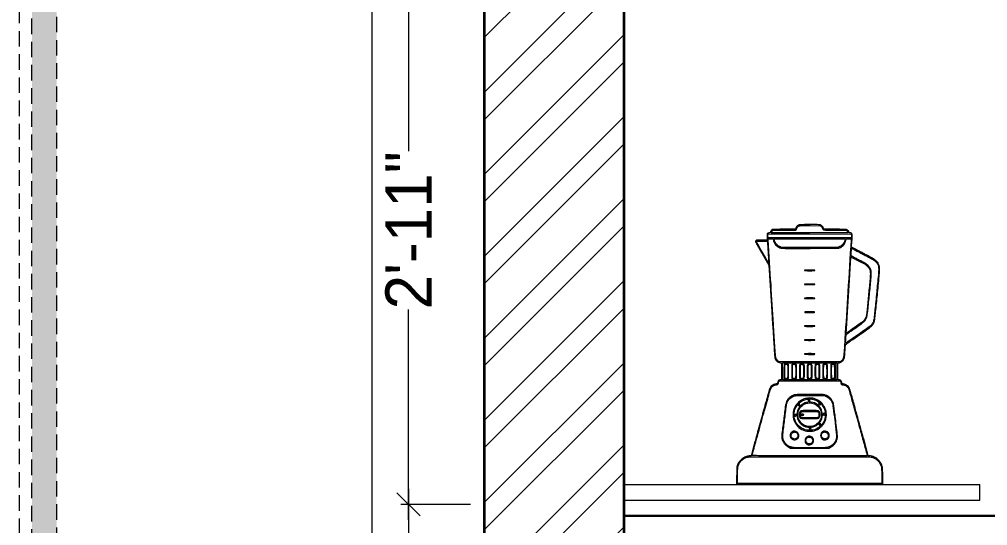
# Model space of a CAD drawing. Header units: millimetres. Extents: x 56222 to 3066687, y -650199 to -121287.
# Drawn here: x 140993.2 to 141055.8, y -184187.6 to -184154.9 of the extents above; entities that cross this region are included whole.
import ezdxf

# ---------------------------------------------------------------- set-up
doc = ezdxf.new("R2010")
doc.units = ezdxf.units.MM
doc.header["$MEASUREMENT"] = 0
doc.header["$PDMODE"] = 35
doc.linetypes.add('DASHED', pattern=[0.75, 0.5, -0.25])
doc.linetypes.add('DASHEDX2', pattern=[1.5, 1, -0.5])
doc.layers.get('Defpoints').update_dxf_attribs({"color": 220})
doc.layers.add('AR HATCH-7', color=7, linetype='Continuous')
for name, color, linetype, lineweight in [('Dimension', 10, 'DASHEDX2', 20), ('FURNITURE', 32, 'Continuous', 9), ('furniture dimensions', 1, 'DASHED', 0), ('Text', 7, 'Continuous', 15), ('wall', 7, 'Continuous', 30)]:
    doc.layers.add(name, color=color, linetype=linetype, lineweight=lineweight)
doc.layers.add('hatch', color=250, linetype='Continuous', lineweight=9, transparency=0.5)
doc.styles.add('century g', font='GOTHIC.TTF')
doc.dimstyles.new('Archana', dxfattribs={"dimtxt": 2, "dimasz": 0.75, "dimexe": 0.5, "dimexo": 0.5, "dimgap": 0, "dimtad": 0, "dimzin": 0, "dimdsep": 46, "dimlunit": 4, "dimtxsty": 'century g', "dimblk": 'OBLIQUE', "dimcen": 0, "dimdle": 1, "dimclrd": 256, "dimclre": 256, "dimclrt": 256, "dimadec": 0, "dimazin": 0, "dimtfac": 1, "dimtofl": 0, "dimtmove": 1, "dimatfit": 3, "dimfxl": 1, "dimfxlon": 1, "dimtolj": 1, "dimtzin": 0, "dimlwd": -1, "dimlwe": -1, "dimarcsym": 0})

# ---------------------------------------------------------------- blocks, each defined once
blk = doc.blocks.new('_Oblique')
at = {"layer": 'wall', "color": 0, "lineweight": -2}
blk.add_line((-0.5, -0.5), (0.5, 0.5), dxfattribs=at)
blk = doc.blocks.new('*D406')
at = {"layer": 'Defpoints', "color": 0, "linetype": 'Continuous', "lineweight": 30, "transparency": 16777216}
for p in [(141018.351, -184186.242), (141033.262, -184186.242), (141032.262, -184218.242)]:
    blk.add_point(p, dxfattribs=at)
at = {"layer": 'furniture dimensions', "color": 5, "linetype": 'Continuous', "transparency": 16777216}
for p, q in [((141018.351, -184185.242), (141018.351, -184198.286)), ((141022.351, -184186.242), (141017.851, -184186.242)), ((141018.351, -184219.242), (141018.351, -184206.197))]:
    blk.add_line(p, q, dxfattribs=at)
at = {"layer": 'furniture dimensions', "color": 5, "linetype": 'ByBlock', "transparency": 16777216}
blk.add_line((141022.351, -184218.242), (141017.851, -184218.242), dxfattribs=at)
at = {"layer": 'furniture dimensions', "color": 5, "linetype": 'Continuous', "transparency": 16777216, "xscale": 1.5, "yscale": 1.5, "zscale": 1.5}
for p, rotation in [((141018.351, -184186.242), 90), ((141018.351, -184218.242), 270)]:
    blk.add_blockref('_Oblique', p, dxfattribs=dict(at, rotation=rotation))
at = {"layer": 'furniture dimensions', "linetype": 'Continuous', "lineweight": 0, "transparency": 16777216, "insert": (141018.351, -184202.242), "char_height": 3, "attachment_point": 5, "rotation": 90, "style": 'century g'}
blk.add_mtext('\\A1;2\'-8"', dxfattribs=at)
blk = doc.blocks.new('*D407')
at = {"layer": 'Defpoints', "color": 0, "linetype": 'Continuous', "lineweight": 30, "transparency": 16777216}
for p in [(141018.351, -184150.823), (141033.262, -184150.823), (141033.262, -184186.242)]:
    blk.add_point(p, dxfattribs=at)
at = {"layer": 'furniture dimensions', "color": 5, "linetype": 'Continuous', "transparency": 16777216}
for p, q in [((141018.351, -184149.823), (141018.351, -184163.42)), ((141022.351, -184150.823), (141017.851, -184150.823)), ((141018.351, -184187.242), (141018.351, -184173.645))]:
    blk.add_line(p, q, dxfattribs=at)
at = {"layer": 'furniture dimensions', "color": 5, "linetype": 'ByBlock', "transparency": 16777216}
blk.add_line((141022.351, -184186.242), (141017.851, -184186.242), dxfattribs=at)
at = {"layer": 'furniture dimensions', "color": 5, "linetype": 'Continuous', "transparency": 16777216, "xscale": 1.5, "yscale": 1.5, "zscale": 1.5}
for p, rotation in [((141018.351, -184150.823), 90), ((141018.351, -184186.242), 270)]:
    blk.add_blockref('_Oblique', p, dxfattribs=dict(at, rotation=rotation))
at = {"layer": 'furniture dimensions', "linetype": 'Continuous', "lineweight": 0, "transparency": 16777216, "insert": (141018.351, -184168.532), "char_height": 3, "attachment_point": 5, "rotation": 90, "style": 'century g'}
blk.add_mtext('\\A1;2\'-11"', dxfattribs=at)

msp = doc.modelspace()

# ---------------------------------------------------------------- hatches: boundary and pattern name
at = {"layer": 'AR HATCH-7', "lineweight": 18, "true_color": 0x939598, "transparency": 33554687}
h = msp.add_hatch(dxfattribs=at)
h.set_pattern_fill('ANSI32', color=252, scale=10)
h.set_pattern_definition([(45, (1929.608, -6.4516), (-2.65165043, 2.65165043), []), (45, (1931.3758, -6.4516), (-2.65165043, 2.65165043), [])])
h.paths.add_polyline_path([(141032.262, -184091.242), (141023.262, -184091.242), (141023.262, -184218.242), (141032.262, -184218.242)])
at = {"layer": 'Dimension', "true_color": 0xd39e00}
h = msp.add_hatch(color=42, dxfattribs=at)
h.paths.add_polyline_path([(140994.012, -184239.845), (141223.59, -184239.845), (141223.59, -184078.25), (140994.012, -184078.25)])
h.paths.add_polyline_path([(140995.623, -184238.233), (141221.978, -184238.233), (141221.978, -184079.862), (140995.623, -184079.862)], flags=16)

# ---------------------------------------------------------------- linework, layer by layer
at = {"layer": 'Dimension', "color": 42, "true_color": 0xd39e00, "elevation": 0.238}
for points in [[(140993.206, -184077.445), (141224.395, -184077.445), (141224.395, -184240.65), (140993.206, -184240.65)], [(140994.012, -184078.25), (141223.59, -184078.25), (141223.59, -184239.845), (140994.012, -184239.845)], [(140995.623, -184079.862), (141221.978, -184079.862), (141221.978, -184238.233), (140995.623, -184238.233)]]:
    msp.add_lwpolyline(points, close=True, dxfattribs=at)
at = {"layer": 'FURNITURE', "lineweight": 30}
for p, q in [((141032.262, -184215.242), (141032.262, -184108.242)), ((141032.262, -184186.992), (141057.262, -184186.992))]:
    msp.add_line(p, q, dxfattribs=at)
at = {"layer": 'FURNITURE', "lineweight": 0}
for p, q in [((141032.262, -184184.961), (141055.262, -184184.961)), ((141055.262, -184185.961), (141055.262, -184184.961)), ((141032.262, -184185.961), (141055.262, -184185.961))]:
    msp.add_line(p, q, dxfattribs=at)
for points in [[(141043.551, -184168.189, 0.059665), (141043.492, -184168.224, 0.04501), (141043.436, -184168.275, 0.045989), (141043.391, -184168.334, 0.075578), (141043.367, -184168.391), (141043.351, -184168.451), (141042.612, -184168.461, 0.001595), (141042.243, -184168.467, 0.006695), (141042.021, -184168.474, 0.006705), (141041.873, -184168.483, 0.11155), (141041.827, -184168.497, 0.074976), (141041.806, -184168.514, 0.027963), (141041.782, -184168.542, 0.026953), (141041.759, -184168.576, 0.029381), (141041.741, -184168.612, -0.018388), (141041.716, -184168.662, -0.095718), (141041.697, -184168.686, -0.129821), (141041.674, -184168.697, -0.045701), (141041.636, -184168.701, 0.093224), (141041.565, -184168.714, 0.19585), (141041.525, -184168.752, 0.106556), (141041.509, -184168.826, 0.018897), (141041.514, -184168.969), (141041.528, -184169.161), (141041.17, -184169.161, 0.004501), (141040.926, -184169.163, 0.047676), (141040.827, -184169.174, 0.158048), (141040.781, -184169.2, 0.185905), (141040.764, -184169.247, 0.124882), (141040.771, -184169.274, 0.000827), (141040.891, -184169.495, 0.003211), (141041.03, -184169.746, 0.002038), (141041.196, -184170.038), (141041.628, -184170.791), (141041.815, -184173.761, 0.000278), (141041.888, -184174.903, 0.000452), (141041.951, -184175.873, 0.000048), (141042.008, -184176.74, 0.042446), (141042.014, -184176.781, 0.08866), (141042.06, -184176.885, 0.062853), (141042.144, -184176.982, 0.062115), (141042.25, -184177.056, 0.081098), (141042.363, -184177.093), (141042.444, -184177.106), (141042.444, -184177.653), (141042.444, -184178.201), (141042.367, -184178.201, 0.056104), (141042.3, -184178.208, 0.125801), (141042.255, -184178.232, 0.11206), (141042.223, -184178.276, 0.039359), (141042.198, -184178.351, -0.01552), (141042.181, -184178.414, -0.125749), (141042.165, -184178.439, -0.137223), (141042.139, -184178.453, -0.019725), (141042.081, -184178.464, 0.063169), (141041.947, -184178.5, 0.068742), (141041.832, -184178.568, 0.06969), (141041.74, -184178.664, 0.067782), (141041.677, -184178.783, 0.019305), (141041.655, -184178.85, 0.000286), (141041.543, -184179.247, 0.000778), (141041.413, -184179.709, 0.000514), (141041.266, -184180.241, -0.000007), (141041.105, -184180.82, -0.000006), (141040.938, -184181.427, -0.000006), (141040.786, -184181.976, -0.000018), (141040.681, -184182.353), (141040.476, -184183.096), (141040.361, -184183.108, 0.073452), (141040.125, -184183.169, 0.065266), (141039.906, -184183.296, 0.06455), (141039.725, -184183.478, 0.068792), (141039.6, -184183.696, 0.041842), (141039.574, -184183.782, 0.034145), (141039.56, -184183.878, 0.01456), (141039.553, -184184.03, 0.001531), (141039.548, -184184.386), (141039.541, -184184.961), (141044.262, -184184.961), (141048.984, -184184.961), (141048.984, -184184.435, 0.005164), (141048.98, -184184.064, 0.027641), (141048.965, -184183.862, 0.048043), (141048.931, -184183.718, 0.043832), (141048.871, -184183.579, 0.04704), (141048.806, -184183.483, 0.024741), (141048.709, -184183.376, 0.024741), (141048.602, -184183.279, 0.04704), (141048.506, -184183.214, 0.033926), (141048.416, -184183.173, 0.020561), (141048.305, -184183.136, 0.020504), (141048.196, -184183.109, 0.049676), (141048.114, -184183.101), (141048.052, -184183.101), (141047.755, -184182.026, 0.00001), (141047.632, -184181.581, 0.000009), (141047.508, -184181.134, 0.000009), (141047.4, -184180.743, 0.000036), (141047.333, -184180.501, -0.000047), (141047.273, -184180.284, -0.000021), (141047.194, -184179.998, -0.000021), (141047.11, -184179.695, -0.000028), (141047.034, -184179.421, 0.001892), (141046.965, -184179.176, 0.002724), (141046.902, -184178.959, 0.001438), (141046.848, -184178.776, 0.043212), (141046.83, -184178.731, 0.064103), (141046.764, -184178.634, 0.059311), (141046.674, -184178.553, 0.058454), (141046.566, -184178.495, 0.058771), (141046.447, -184178.464, -0.021726), (141046.392, -184178.453, -0.136564), (141046.367, -184178.439, -0.122077), (141046.351, -184178.414, -0.015931), (141046.333, -184178.352, 0.041887), (141046.307, -184178.278, 0.109609), (141046.274, -184178.233, 0.121835), (141046.227, -184178.209, 0.058352), (141046.16, -184178.201), (141046.084, -184178.201), (141046.084, -184177.651), (141046.084, -184177.101), (141046.134, -184177.101, 0.092959), (141046.198, -184177.089, 0.029879), (141046.286, -184177.048, 0.030414), (141046.371, -184176.997, 0.073218), (141046.424, -184176.946, 0.058046), (141046.475, -184176.863, 0.056605), (141046.506, -184176.769, 0.031627), (141046.526, -184176.631, 0.005936), (141046.544, -184176.375, -0.001351), (141046.554, -184176.225, -0.001925), (141046.563, -184176.091, -0.001061), (141046.571, -184175.979, -0.028652), (141046.575, -184175.949, -0.172048), (141046.592, -184175.92, -0.008349), (141046.678, -184175.85, -0.010719), (141046.798, -184175.76, -0.004182), (141046.968, -184175.64, 0.000739), (141047.574, -184175.219, 0.002928), (141047.945, -184174.957, 0.003101), (141048.192, -184174.778, 0.040108), (141048.277, -184174.704, 0.033358), (141048.309, -184174.667, 0.015326), (141048.346, -184174.615, 0.015101), (141048.381, -184174.557, 0.020197), (141048.41, -184174.503, 0.061028), (141048.451, -184174.378, 0.017976), (141048.484, -184174.179, 0.006132), (141048.526, -184173.805, 0.000384), (141048.637, -184172.703, 0.00079), (141048.756, -184171.5, 0.013601), (141048.783, -184171.105, 0.044143), (141048.773, -184170.885, 0.075492), (141048.721, -184170.709, 0.066972), (141048.632, -184170.569, 0.057961), (141048.504, -184170.45, 0.033109), (141048.296, -184170.316, 0.006883), (141047.913, -184170.112, -0.000355), (141047.692, -184169.998, -0.000367), (141047.473, -184169.885, -0.000353), (141047.284, -184169.786, -0.001578), (141047.173, -184169.728), (141046.973, -184169.622), (141046.999, -184169.208, 0.002103), (141047.013, -184168.968, 0.016297), (141047.015, -184168.856, 0.035519), (141047.01, -184168.79, 0.107182), (141046.994, -184168.748, 0.057171), (141046.976, -184168.726, 0.077847), (141046.955, -184168.711, 0.071859), (141046.929, -184168.703, 0.041178), (141046.896, -184168.701, -0.043429), (141046.859, -184168.697, -0.124933), (141046.835, -184168.687, -0.098311), (141046.816, -184168.664, -0.021108), (141046.793, -184168.618, 0.104574), (141046.728, -184168.531, 0.138932), (141046.64, -184168.487, 0.039169), (141046.47, -184168.47, 0.002017), (141045.916, -184168.461), (141045.177, -184168.451), (141045.155, -184168.39, 0.037002), (141045.127, -184168.326, 0.054527), (141045.092, -184168.276, 0.055898), (141045.048, -184168.235, 0.041479), (141044.992, -184168.2, 0.07492), (141044.925, -184168.177, 0.029937), (141044.829, -184168.166, 0.012231), (141044.662, -184168.162, 0.001232), (141044.264, -184168.161, 0.00184), (141043.936, -184168.163, 0.007623), (141043.738, -184168.168, 0.009573), (141043.607, -184168.175, 0.083492)], [(141045.035, -184168.305, -0.027874), (141045.061, -184168.337, -0.028865), (141045.084, -184168.372, -0.030132), (141045.099, -184168.403, -0.098889), (141045.104, -184168.426, 0.241669), (141045.131, -184168.48, 0.126556), (141045.204, -184168.509, 0.028169), (141045.37, -184168.519, 0.001528), (141045.894, -184168.521), (141046.636, -184168.521), (141046.687, -184168.576, -0.017342), (141046.707, -184168.599, -0.016222), (141046.727, -184168.625, -0.016443), (141046.742, -184168.648, -0.051986), (141046.75, -184168.666, -0.509391), (141046.734, -184168.689, -0.00256), (141046.401, -184168.695, -0.00328), (141045.83, -184168.7, -0.000241), (141044.265, -184168.701, -0.0002), (141042.6, -184168.7, -0.003844), (141042.083, -184168.695, -0.004752), (141041.799, -184168.688, -0.480403), (141041.778, -184168.66, -0.074345), (141041.786, -184168.641, -0.026528), (141041.803, -184168.617, -0.025631), (141041.824, -184168.592, -0.027529), (141041.848, -184168.57), (141041.907, -184168.521), (141042.61, -184168.518, -0.000489), (141042.882, -184168.518, -0.000771), (141043.115, -184168.518, -0.000173), (141043.319, -184168.518, -0.033079), (141043.34, -184168.519, 0.138138), (141043.37, -184168.515, 0.097935), (141043.397, -184168.496, 0.091399), (141043.417, -184168.466, 0.100655), (141043.424, -184168.433, -0.098125), (141043.432, -184168.388, -0.060153), (141043.459, -184168.342, -0.053233), (141043.499, -184168.297, -0.043519), (141043.551, -184168.258, -0.096257), (141043.61, -184168.236, -0.030931), (141043.703, -184168.226, -0.012137), (141043.871, -184168.223, -0.001091), (141044.29, -184168.225), (141044.967, -184168.231)], [(141041.525, -184169.226, -0.074912), (141041.53, -184169.248, -0.000042), (141041.574, -184169.935, -0.000017), (141041.617, -184170.628, -0.206017), (141041.614, -184170.636, -0.506288), (141041.603, -184170.635, -0.000073), (141041.216, -184169.953, -0.000141), (141040.833, -184169.279, -0.129777), (141040.824, -184169.245, -0.378175), (141040.834, -184169.232, -0.013956), (141040.901, -184169.226, -0.013856), (141041.004, -184169.222, -0.003338), (141041.174, -184169.221, -0.001338), (141041.308, -184169.221, -0.002214), (141041.421, -184169.222, -0.000211), (141041.523, -184169.223, -0.307577)], [(141046.96, -184168.849, -0.017087), (141046.962, -184168.882, -0.014087), (141046.961, -184168.918, -0.014322), (141046.959, -184168.95, -0.036415), (141046.955, -184168.974), (141046.943, -184169.021), (141044.266, -184169.021), (141041.588, -184169.021), (141041.576, -184168.976, -0.043532), (141041.567, -184168.924, -0.02295), (141041.564, -184168.858, -0.017208), (141041.567, -184168.796, -0.180061), (141041.577, -184168.774, -0.198073), (141041.59, -184168.768, -0.000034), (141042.374, -184168.766, -0.000777), (141043.243, -184168.764, -0.000469), (141044.272, -184168.765), (141046.954, -184168.771)], [(141041.931, -184169.201, 0.05283), (141041.992, -184169.356, 0.061133), (141042.082, -184169.486, 0.062485), (141042.198, -184169.588, 0.059226), (141042.339, -184169.661, 0.072609), (141042.454, -184169.686, 0.012545), (141042.677, -184169.695, 0.004889), (141043.094, -184169.699, 0.00032), (141044.3, -184169.696), (141046.154, -184169.691), (141046.261, -184169.631, 0.045118), (141046.374, -184169.554, 0.050713), (141046.467, -184169.461, 0.051241), (141046.539, -184169.352, 0.047791), (141046.588, -184169.228), (141046.632, -184169.081), (141046.788, -184169.081, -0.008655), (141046.861, -184169.082, -0.031278), (141046.908, -184169.086, -0.051885), (141046.936, -184169.094, -0.310365), (141046.944, -184169.106, -0.01566), (141046.942, -184169.159, -0.000002), (141046.732, -184172.503, -0.000029), (141046.54, -184175.565, -0.000971), (141046.493, -184176.291, -0.006554), (141046.466, -184176.632, -0.046127), (141046.435, -184176.796, -0.095232), (141046.384, -184176.896, -0.082479), (141046.298, -184176.977), (141046.217, -184177.031), (141044.264, -184177.031), (141042.311, -184177.031), (141042.23, -184176.977, -0.097884), (141042.137, -184176.885, -0.096558), (141042.085, -184176.765, -0.034017), (141042.054, -184176.548, -0.002704), (141042.014, -184175.97, -0.000296), (141041.927, -184174.605, -0.000053), (141041.767, -184172.06, -0.000002), (141041.585, -184169.151, -0.015658), (141041.584, -184169.108, -0.286571), (141041.592, -184169.095, -0.070576), (141041.617, -184169.086, -0.035263), (141041.663, -184169.082, -0.0079), (141041.74, -184169.081), (141041.897, -184169.081)], [(141046.553, -184169.146, -0.052379), (141046.509, -184169.284, -0.060078), (141046.438, -184169.403, -0.060177), (141046.341, -184169.502, -0.052826), (141046.219, -184169.58), (141046.097, -184169.641), (141044.264, -184169.641), (141042.43, -184169.641), (141042.308, -184169.58, -0.052826), (141042.186, -184169.502, -0.060177), (141042.089, -184169.403, -0.060078), (141042.018, -184169.284, -0.052379), (141041.974, -184169.146), (141041.96, -184169.081), (141044.264, -184169.081), (141046.567, -184169.081)], [(141047.706, -184170.073, -0.002871), (141047.999, -184170.227, -0.004627), (141048.246, -184170.362, -0.003413), (141048.444, -184170.474, -0.04991), (141048.509, -184170.521, -0.026904), (141048.546, -184170.557, -0.01662), (141048.585, -184170.603, -0.016656), (141048.621, -184170.651, -0.028567), (141048.647, -184170.693, -0.075717), (141048.708, -184170.864, -0.055122), (141048.725, -184171.064, -0.016541), (141048.703, -184171.419, -0.000904), (141048.595, -184172.531, -0.000231), (141048.536, -184173.125, -0.000329), (141048.483, -184173.653, -0.000179), (141048.438, -184174.099, -0.004978), (141048.425, -184174.215, -0.031572), (141048.399, -184174.356, -0.043555), (141048.357, -184174.478, -0.047007), (141048.297, -184174.583, -0.047732), (141048.22, -184174.674, -0.038671), (141048.111, -184174.764, -0.0005), (141047.389, -184175.274, -0.00014), (141046.63, -184175.809, -0.154588), (141046.593, -184175.821, -0.430426), (141046.582, -184175.809, -0.001057), (141046.597, -184175.563, -0.002487), (141046.612, -184175.328, -0.101187), (141046.625, -184175.279, -0.115786), (141046.642, -184175.259, -0.001103), (141046.798, -184175.145, -0.003612), (141046.979, -184175.014, -0.002321), (141047.19, -184174.865, 0.003698), (141047.415, -184174.706, 0.005612), (141047.608, -184174.564, 0.00474), (141047.761, -184174.446, 0.045989), (141047.821, -184174.389, 0.079697), (141047.916, -184174.238, 0.056554), (141047.974, -184174.046, 0.018372), (141048.023, -184173.7, 0.001196), (141048.126, -184172.691, 0.001045), (141048.223, -184171.69, 0.017005), (141048.244, -184171.353, 0.052867), (141048.229, -184171.157, 0.067694), (141048.172, -184170.986, 0.054349), (141048.094, -184170.863, 0.057843), (141047.993, -184170.762, 0.037364), (141047.838, -184170.657, 0.009458), (141047.571, -184170.511, -0.000562), (141047.264, -184170.351, -0.002909), (141047.095, -184170.261, -0.002868), (141046.986, -184170.201, -0.059131), (141046.956, -184170.18, -0.219619), (141046.944, -184170.151, -0.002308), (141046.953, -184169.934, -0.0018), (141046.964, -184169.714, -0.398812), (141046.978, -184169.701, -0.118674), (141046.986, -184169.702, -0.000073), (141047.196, -184169.81, -0.000915), (141047.43, -184169.93, -0.000558)], [(141047.22, -184170.393, -0.000023), (141047.333, -184170.452, -0.000016), (141047.461, -184170.519, -0.000016), (141047.585, -184170.584, -0.000031), (141047.684, -184170.636, -0.019692), (141047.842, -184170.727, -0.036804), (141047.962, -184170.815, -0.044461), (141048.05, -184170.906, -0.052874), (141048.116, -184171.006, -0.072774), (141048.17, -184171.165, -0.052218), (141048.185, -184171.352, -0.016915), (141048.165, -184171.677, -0.001076), (141048.074, -184172.629, -0.000318), (141048.023, -184173.141, -0.000487), (141047.979, -184173.584, -0.000159), (141047.94, -184173.969, -0.013843), (141047.932, -184174.026, -0.054964), (141047.908, -184174.115, -0.026275), (141047.859, -184174.222, -0.026274), (141047.798, -184174.324, -0.055207), (141047.74, -184174.394, -0.036896), (141047.638, -184174.478, -0.000973), (141047.161, -184174.814, -0.000159), (141046.647, -184175.175, -0.364067), (141046.629, -184175.173, -0.214552), (141046.627, -184175.166, -0.000012), (141046.669, -184174.468, -0.000466), (141046.716, -184173.697, -0.00028), (141046.773, -184172.782, 0.000168), (141046.831, -184171.863, 0.000269), (141046.88, -184171.077, 0.000046), (141046.922, -184170.383, 0.015274), (141046.924, -184170.329, -0.030245), (141046.925, -184170.303, -0.047015), (141046.93, -184170.281, -0.059728), (141046.937, -184170.265, -0.261557), (141046.945, -184170.261, -0.110657), (141046.961, -184170.264, -0.002081), (141047.035, -184170.3, -0.004974), (141047.122, -184170.342, -0.003295)], [(141043.924, -184171.121, 0.390967), (141043.932, -184171.13, 0.005315), (141044.014, -184171.135, 0.010359), (141044.12, -184171.139, 0.00433), (141044.264, -184171.141, 0.00433), (141044.407, -184171.139, 0.010359), (141044.514, -184171.135, 0.005315), (141044.595, -184171.13, 0.390967), (141044.604, -184171.121, 0.390967), (141044.595, -184171.112, 0.005315), (141044.514, -184171.106, 0.010359), (141044.407, -184171.102, 0.00433), (141044.264, -184171.101, 0.00433), (141044.12, -184171.102, 0.010359), (141044.014, -184171.106, 0.005315), (141043.932, -184171.112, 0.390967)], [(141043.924, -184172.021, 0.390967), (141043.932, -184172.03, 0.005315), (141044.014, -184172.035, 0.010359), (141044.12, -184172.039, 0.00433), (141044.264, -184172.041, 0.00433), (141044.407, -184172.039, 0.010359), (141044.514, -184172.035, 0.005315), (141044.595, -184172.03, 0.390967), (141044.604, -184172.021, 0.390967), (141044.595, -184172.012, 0.005315), (141044.514, -184172.006, 0.010359), (141044.407, -184172.002, 0.00433), (141044.264, -184172.001, 0.00433), (141044.12, -184172.002, 0.010359), (141044.014, -184172.006, 0.005315), (141043.932, -184172.012, 0.390967)], [(141043.924, -184172.921, 0.390967), (141043.932, -184172.93, 0.005315), (141044.014, -184172.935, 0.010359), (141044.12, -184172.939, 0.00433), (141044.264, -184172.941, 0.00433), (141044.407, -184172.939, 0.010359), (141044.514, -184172.935, 0.005315), (141044.595, -184172.93, 0.390967), (141044.604, -184172.921, 0.390967), (141044.595, -184172.912, 0.005315), (141044.514, -184172.906, 0.010359), (141044.407, -184172.902, 0.00433), (141044.264, -184172.901, 0.00433), (141044.12, -184172.902, 0.010359), (141044.014, -184172.906, 0.005315), (141043.932, -184172.912, 0.390967)], [(141043.924, -184173.821, 0.390967), (141043.932, -184173.83, 0.005315), (141044.014, -184173.835, 0.010359), (141044.12, -184173.839, 0.00433), (141044.264, -184173.841, 0.00433), (141044.407, -184173.839, 0.010359), (141044.514, -184173.835, 0.005315), (141044.595, -184173.83, 0.390967), (141044.604, -184173.821, 0.390967), (141044.595, -184173.812, 0.005315), (141044.514, -184173.806, 0.010359), (141044.407, -184173.802, 0.00433), (141044.264, -184173.801, 0.00433), (141044.12, -184173.802, 0.010359), (141044.014, -184173.806, 0.005315), (141043.932, -184173.812, 0.390967)], [(141043.924, -184174.721, 0.390967), (141043.932, -184174.73, 0.005315), (141044.014, -184174.735, 0.010359), (141044.12, -184174.739, 0.00433), (141044.264, -184174.741, 0.00433), (141044.407, -184174.739, 0.010359), (141044.514, -184174.735, 0.005315), (141044.595, -184174.73, 0.390967), (141044.604, -184174.721, 0.390967), (141044.595, -184174.712, 0.005315), (141044.514, -184174.706, 0.010359), (141044.407, -184174.702, 0.00433), (141044.264, -184174.701, 0.00433), (141044.12, -184174.702, 0.010359), (141044.014, -184174.706, 0.005315), (141043.932, -184174.712, 0.390967)], [(141043.924, -184175.621, 0.390967), (141043.932, -184175.63, 0.005315), (141044.014, -184175.635, 0.010359), (141044.12, -184175.639, 0.00433), (141044.264, -184175.641, 0.00433), (141044.407, -184175.639, 0.010359), (141044.514, -184175.635, 0.005315), (141044.595, -184175.63, 0.390967), (141044.604, -184175.621, 0.390967), (141044.595, -184175.612, 0.005315), (141044.514, -184175.606, 0.010359), (141044.407, -184175.602, 0.00433), (141044.264, -184175.601, 0.00433), (141044.12, -184175.602, 0.010359), (141044.014, -184175.606, 0.005315), (141043.932, -184175.612, 0.390967)], [(141043.924, -184176.521, 0.391662), (141043.935, -184176.533, 0.007192), (141044.032, -184176.539, 0.007722), (141044.19, -184176.545, 0.001079), (141044.517, -184176.55, 0.030532), (141044.546, -184176.548, 0.044373), (141044.572, -184176.543, 0.053067), (141044.59, -184176.536, 0.190026), (141044.599, -184176.526, 0.461817), (141044.591, -184176.513, 0.021788), (141044.534, -184176.506, 0.015638), (141044.438, -184176.502, 0.003078), (141044.265, -184176.501, 0.004306), (141044.121, -184176.502, 0.010311), (141044.014, -184176.506, 0.005271), (141043.932, -184176.512, 0.391101)], [(141042.647, -184177.167, 0.108021), (141042.622, -184177.209, 0.058817), (141042.61, -184177.268, 0.020544), (141042.605, -184177.375, 0.001654), (141042.604, -184177.656), (141042.604, -184178.098), (141042.656, -184178.139, 0.035873), (141042.68, -184178.155, 0.0301), (141042.707, -184178.169, 0.031167), (141042.733, -184178.178, 0.069636), (141042.754, -184178.181, 0.069636), (141042.774, -184178.178, 0.031167), (141042.801, -184178.169, 0.0301), (141042.827, -184178.155, 0.035873), (141042.851, -184178.139), (141042.904, -184178.098), (141042.904, -184177.651), (141042.904, -184177.204), (141042.851, -184177.162, 0.074705), (141042.798, -184177.132, 0.09831), (141042.743, -184177.123, 0.104453), (141042.692, -184177.135, 0.094423)], [(141042.82, -184177.205, -0.196293), (141042.843, -184177.261, -0.002521), (141042.845, -184177.651, -0.002521), (141042.843, -184178.041, -0.196293), (141042.82, -184178.097, -0.121956), (141042.791, -184178.114, -0.079319), (141042.751, -184178.12, -0.080654), (141042.713, -184178.113, -0.135701), (141042.687, -184178.095, -0.171695), (141042.665, -184178.035, -0.002524), (141042.662, -184177.652, -0.00251), (141042.663, -184177.269, -0.172986), (141042.685, -184177.21, -0.12725), (141042.712, -184177.19, -0.084161), (141042.751, -184177.182, -0.083609), (141042.79, -184177.187, -0.122527)], [(141043.156, -184177.162), (141043.104, -184177.204), (141043.104, -184177.643), (141043.104, -184178.083), (141043.153, -184178.132, 0.080203), (141043.201, -184178.166, 0.115828), (141043.252, -184178.179, 0.110598), (141043.304, -184178.167, 0.068552), (141043.358, -184178.133), (141043.414, -184178.084), (141043.414, -184177.651), (141043.414, -184177.217), (141043.358, -184177.169, 0.063301), (141043.307, -184177.135, 0.106305), (141043.257, -184177.123, 0.108238), (141043.207, -184177.132, 0.06738)], [(141043.332, -184177.225, -0.108688), (141043.349, -184177.264, -0.026238), (141043.358, -184177.334, -0.015294), (141043.362, -184177.447, -0.002965), (141043.364, -184177.651, -0.002965), (141043.362, -184177.854, -0.015294), (141043.358, -184177.967, -0.026238), (141043.349, -184178.037, -0.108688), (141043.332, -184178.076, -0.10565), (141043.302, -184178.105, -0.099958), (141043.262, -184178.119, -0.104704), (141043.221, -184178.116, -0.127774), (141043.188, -184178.097, -0.196293), (141043.164, -184178.041, -0.002521), (141043.162, -184177.651, -0.002521), (141043.164, -184177.261, -0.196293), (141043.188, -184177.205, -0.127774), (141043.221, -184177.185, -0.104704), (141043.262, -184177.183, -0.099958), (141043.302, -184177.197, -0.10565)], [(141043.653, -184177.17, 0.095552), (141043.624, -184177.213, 0.075799), (141043.61, -184177.267, 0.023915), (141043.604, -184177.364, 0.001522), (141043.604, -184177.651, 0.001522), (141043.604, -184177.937, 0.023915), (141043.61, -184178.035, 0.075799), (141043.624, -184178.089, 0.095552), (141043.653, -184178.132, 0.122759), (141043.719, -184178.171, 0.130666), (141043.794, -184178.174, 0.130943), (141043.86, -184178.139, 0.123534), (141043.903, -184178.075, 0.080078), (141043.922, -184177.968, 0.004609), (141043.924, -184177.634, 0.003489), (141043.921, -184177.292, 0.118752), (141043.9, -184177.214, 0.097413), (141043.85, -184177.153, 0.12942), (141043.786, -184177.123, 0.133985), (141043.716, -184177.129, 0.108118)], [(141043.827, -184177.214, -0.143026), (141043.847, -184177.247, -0.045343), (141043.858, -184177.305, -0.019231), (141043.863, -184177.408, -0.002206), (141043.864, -184177.639, -0.005769), (141043.86, -184177.911, -0.045324), (141043.846, -184178.037, -0.130921), (141043.816, -184178.098, -0.214666), (141043.764, -184178.121, -0.182155), (141043.71, -184178.1, -0.161338), (141043.679, -184178.048, -0.048172), (141043.666, -184177.935, -0.004425), (141043.664, -184177.651, -0.002475), (141043.665, -184177.427, -0.015411), (141043.669, -184177.313, -0.027569), (141043.678, -184177.245, -0.152059), (141043.695, -184177.212, -0.081006), (141043.726, -184177.19, -0.119245), (141043.759, -184177.182, -0.113189), (141043.793, -184177.19, -0.068122)], [(141044.153, -184177.17, 0.095152), (141044.124, -184177.213, 0.076032), (141044.11, -184177.266, 0.024063), (141044.105, -184177.363, 0.001539), (141044.104, -184177.648, 0.002031), (141044.105, -184177.903, 0.017839), (141044.11, -184178.016, 0.042137), (141044.12, -184178.081, 0.108609), (141044.142, -184178.123, 0.05546), (141044.164, -184178.146, 0.075865), (141044.189, -184178.16, 0.063708), (141044.221, -184178.167, 0.027797), (141044.264, -184178.17, 0.027797), (141044.307, -184178.167, 0.063708), (141044.338, -184178.16, 0.075865), (141044.363, -184178.146, 0.05546), (141044.386, -184178.123, 0.108609), (141044.407, -184178.081, 0.042137), (141044.418, -184178.016, 0.017839), (141044.423, -184177.903, 0.002031), (141044.424, -184177.648, 0.001539), (141044.423, -184177.363, 0.024063), (141044.418, -184177.266, 0.076032), (141044.403, -184177.213, 0.095152), (141044.375, -184177.17, 0.045205), (141044.35, -184177.149, 0.047034), (141044.322, -184177.134, 0.048581), (141044.293, -184177.124, 0.05569), (141044.264, -184177.121, 0.05569), (141044.234, -184177.124, 0.048581), (141044.205, -184177.134, 0.047034), (141044.177, -184177.149, 0.045205)], [(141044.332, -184177.212, -0.152059), (141044.349, -184177.245, -0.027569), (141044.358, -184177.313, -0.015411), (141044.363, -184177.427, -0.002475), (141044.364, -184177.651, -0.004425), (141044.361, -184177.934, -0.048022), (141044.348, -184178.048, -0.160705), (141044.318, -184178.1, -0.182948), (141044.264, -184178.121, -0.182948), (141044.21, -184178.1, -0.160705), (141044.179, -184178.048, -0.048022), (141044.166, -184177.934, -0.004425), (141044.164, -184177.651, -0.004425), (141044.166, -184177.367, -0.048022), (141044.179, -184177.254, -0.160705), (141044.21, -184177.201, -0.182948), (141044.264, -184177.181, -0.068562), (141044.28, -184177.183, -0.039005), (141044.299, -184177.19, -0.038141), (141044.317, -184177.2, -0.05083)], [(141044.688, -184177.134, 0.185235), (141044.645, -184177.174, 0.07332), (141044.62, -184177.253, 0.034583), (141044.607, -184177.391, 0.006151), (141044.604, -184177.649, 0.005193), (141044.606, -184177.919, 0.040014), (141044.619, -184178.045, 0.098085), (141044.647, -184178.115, 0.143839), (141044.697, -184178.159, 0.050227), (141044.749, -184178.176, 0.094503), (141044.794, -184178.178, 0.099286), (141044.834, -184178.163, 0.059933), (141044.875, -184178.132, 0.095552), (141044.904, -184178.089, 0.075799), (141044.918, -184178.035, 0.023915), (141044.923, -184177.937, 0.001522), (141044.924, -184177.651, 0.001522), (141044.923, -184177.364, 0.023915), (141044.918, -184177.267, 0.075799), (141044.904, -184177.213, 0.095552), (141044.875, -184177.17, 0.078769), (141044.835, -184177.141, 0.070528), (141044.788, -184177.125, 0.069674), (141044.737, -184177.122, 0.073535)], [(141044.833, -184177.213, -0.153338), (141044.85, -184177.246, -0.029685), (141044.858, -184177.313, -0.015485), (141044.861, -184177.43, -0.002225), (141044.859, -184177.667), (141044.854, -184178.09), (141044.797, -184178.11, -0.033744), (141044.764, -184178.119, -0.119941), (141044.743, -184178.118, -0.120393), (141044.724, -184178.108, -0.034119), (141044.702, -184178.083, -0.104346), (141044.681, -184178.042, -0.044643), (141044.67, -184177.981, -0.019264), (141044.665, -184177.876, -0.002319), (141044.664, -184177.645, -0.00254), (141044.665, -184177.426, -0.016767), (141044.67, -184177.317, -0.0328), (141044.679, -184177.252, -0.132566), (141044.697, -184177.217, -0.08384), (141044.729, -184177.192, -0.116949), (141044.764, -184177.182, -0.118424), (141044.8, -184177.19, -0.08744)], [(141045.17, -184177.169), (141045.114, -184177.217), (141045.114, -184177.651), (141045.114, -184178.084), (141045.17, -184178.133, 0.068557), (141045.223, -184178.167, 0.110616), (141045.276, -184178.179, 0.115846), (141045.327, -184178.166, 0.080205), (141045.375, -184178.132, 0.095552), (141045.404, -184178.089, 0.075799), (141045.418, -184178.035, 0.023915), (141045.423, -184177.937, 0.001522), (141045.424, -184177.651, 0.001522), (141045.423, -184177.364, 0.023915), (141045.418, -184177.267, 0.075799), (141045.404, -184177.213, 0.095552), (141045.375, -184177.17, 0.080201), (141045.327, -184177.135, 0.115814), (141045.276, -184177.123, 0.110585), (141045.223, -184177.135, 0.068549)], [(141045.34, -184177.205, -0.175519), (141045.352, -184177.23, -0.00916), (141045.358, -184177.321, -0.010328), (141045.362, -184177.452, -0.003113), (141045.364, -184177.651, -0.00348), (141045.362, -184177.944, -0.045319), (141045.35, -184178.053, -0.166488), (141045.322, -184178.102, -0.18089), (141045.271, -184178.121, -0.193124), (141045.215, -184178.098, -0.146939), (141045.182, -184178.04, -0.050034), (141045.167, -184177.919, -0.006037), (141045.164, -184177.651, -0.002965), (141045.165, -184177.447, -0.015294), (141045.17, -184177.334, -0.026238), (141045.179, -184177.264, -0.108688), (141045.195, -184177.225, -0.10565), (141045.225, -184177.197, -0.099958), (141045.266, -184177.183, -0.104704), (141045.307, -184177.185, -0.127774)], [(141045.676, -184177.162), (141045.624, -184177.204), (141045.624, -184177.651), (141045.624, -184178.098), (141045.676, -184178.139, 0.035873), (141045.7, -184178.155, 0.0301), (141045.727, -184178.169, 0.031167), (141045.753, -184178.178, 0.069636), (141045.774, -184178.181, 0.069636), (141045.795, -184178.178, 0.031167), (141045.821, -184178.169, 0.0301), (141045.848, -184178.155, 0.035873), (141045.871, -184178.139), (141045.924, -184178.098), (141045.924, -184177.651), (141045.924, -184177.204), (141045.871, -184177.162, 0.035873), (141045.848, -184177.146, 0.0301), (141045.821, -184177.133, 0.031167), (141045.795, -184177.124, 0.069636), (141045.774, -184177.121, 0.069636), (141045.753, -184177.124, 0.031167), (141045.727, -184177.133, 0.0301), (141045.7, -184177.146, 0.035873)], [(141045.84, -184177.205, -0.175519), (141045.852, -184177.23, -0.00916), (141045.858, -184177.321, -0.010328), (141045.862, -184177.452, -0.003113), (141045.864, -184177.651, -0.003487), (141045.862, -184177.942, -0.043841), (141045.85, -184178.052, -0.159567), (141045.823, -184178.101, -0.189383), (141045.774, -184178.121, -0.189383), (141045.724, -184178.101, -0.159567), (141045.697, -184178.052, -0.043841), (141045.686, -184177.942, -0.003487), (141045.684, -184177.651, -0.003487), (141045.686, -184177.359, -0.043841), (141045.697, -184177.25, -0.159567), (141045.724, -184177.2, -0.189383), (141045.774, -184177.181, -0.049362), (141045.792, -184177.183, -0.037889), (141045.81, -184177.188, -0.038897), (141045.827, -184177.196, -0.070395)], [(141046.24, -184178.278, -0.130672), (141046.251, -184178.29, -0.031691), (141046.262, -184178.315, -0.030362), (141046.272, -184178.345, -0.026142), (141046.278, -184178.379, 0.064531), (141046.295, -184178.441, 0.10643), (141046.325, -184178.485, 0.112146), (141046.37, -184178.512, 0.077368), (141046.429, -184178.521, -0.089961), (141046.524, -184178.538, -0.056621), (141046.625, -184178.59, -0.055929), (141046.713, -184178.663, -0.079952), (141046.771, -184178.747, -0.040018), (141046.791, -184178.799, -0.000529), (141046.887, -184179.132, -0.001516), (141046.997, -184179.518, -0.000995), (141047.121, -184179.963, -0.000091), (141047.45, -184181.145, -0.00016), (141047.72, -184182.121, -0.000038), (141047.952, -184182.958, -0.006918), (141047.975, -184183.046), (141047.988, -184183.101), (141044.266, -184183.101, -0.000326), (141042.839, -184183.1, -0.000544), (141041.637, -184183.097, -0.000012), (141040.549, -184183.093, -0.413181), (141040.544, -184183.088, -0.067034), (141040.546, -184183.066, -0.000141), (141040.636, -184182.741, -0.000396), (141040.784, -184182.203, -0.000028), (141041.203, -184180.691, -0.000191), (141041.389, -184180.017, -0.000293), (141041.552, -184179.433, -0.000096), (141041.693, -184178.927, -0.008251), (141041.716, -184178.851, -0.05665), (141041.772, -184178.725, -0.077267), (141041.85, -184178.629, -0.077773), (141041.954, -184178.561, -0.058259), (141042.084, -184178.521, 0.021663), (141042.169, -184178.501, 0.110182), (141042.212, -184178.478, 0.139423), (141042.235, -184178.442, 0.042607), (141042.249, -184178.378, -0.026474), (141042.256, -184178.345, -0.030606), (141042.265, -184178.314, -0.032009), (141042.276, -184178.29, -0.129765), (141042.287, -184178.278, -0.14214), (141042.343, -184178.262, -0.000067), (141044.264, -184178.262, -0.000067), (141046.184, -184178.262, -0.14214)], [(141043.224, -184179.183, 0.062712), (141043.066, -184179.261, 0.053648), (141042.923, -184179.38, 0.053882), (141042.809, -184179.526, 0.064671), (141042.737, -184179.685, 0.041966), (141042.706, -184179.831, 0.000553), (141042.589, -184180.756, 0.000713), (141042.475, -184181.664, 0.031429), (141042.464, -184181.856, 0.078157), (141042.497, -184182.061, 0.065523), (141042.592, -184182.261, 0.064387), (141042.738, -184182.432, 0.070181), (141042.918, -184182.554), (141043.034, -184182.611), (141044.264, -184182.611), (141045.494, -184182.611), (141045.613, -184182.552, 0.059294), (141045.767, -184182.453, 0.058132), (141045.894, -184182.319, 0.056949), (141045.989, -184182.158, 0.052779), (141046.048, -184181.975, 0.057669), (141046.057, -184181.873, 0.016055), (141046.048, -184181.712, 0.00732), (141046.02, -184181.437, 0.000827), (141045.946, -184180.815, 0.001648), (141045.89, -184180.366, 0.003463), (141045.843, -184180.017, 0.002548), (141045.804, -184179.749, 0.045702), (141045.783, -184179.665, 0.059294), (141045.706, -184179.508, 0.0548), (141045.593, -184179.368, 0.054775), (141045.453, -184179.256, 0.059125), (141045.295, -184179.181, 0.049915), (141045.195, -184179.158, 0.02236), (141045.06, -184179.147, 0.008875), (141044.827, -184179.142, 0.000832), (141044.255, -184179.142, 0.000872), (141043.695, -184179.144, 0.008419), (141043.457, -184179.15, 0.01994), (141043.319, -184179.16, 0.054623)], [(141045.348, -184179.264, -0.04741), (141045.453, -184179.327, -0.039376), (141045.553, -184179.412, -0.039583), (141045.637, -184179.51, -0.049531), (141045.698, -184179.614, -0.049015), (141045.738, -184179.732, -0.020162), (141045.77, -184179.896, -0.007524), (141045.811, -184180.19, -0.000611), (141045.905, -184180.961, -0.001966), (141045.948, -184181.33, -0.004145), (141045.978, -184181.617, -0.003429), (141045.998, -184181.836, -0.045927), (141045.997, -184181.917, -0.086552), (141045.935, -184182.137, -0.076771), (141045.801, -184182.333, -0.076215), (141045.613, -184182.48, -0.083215), (141045.395, -184182.559, -0.044062), (141045.182, -184182.579, -0.001252), (141044.263, -184182.581, -0.001242), (141043.345, -184182.579, -0.04448), (141043.133, -184182.559, -0.019957), (141043.081, -184182.547, -0.013374), (141043.023, -184182.53, -0.013481), (141042.968, -184182.51, -0.025735), (141042.924, -184182.491, -0.069567), (141042.783, -184182.391, -0.054547), (141042.66, -184182.249, -0.054656), (141042.571, -184182.084, -0.070653), (141042.53, -184181.917, -0.054717), (141042.532, -184181.716, -0.001306), (141042.644, -184180.787, -0.001233), (141042.761, -184179.855, -0.058596), (141042.806, -184179.671, -0.052538), (141042.879, -184179.526, -0.056469), (141042.979, -184179.404, -0.056591), (141043.104, -184179.307, -0.053166), (141043.25, -184179.238, -0.058353), (141043.342, -184179.217, -0.017953), (141043.484, -184179.208, -0.00793), (141043.729, -184179.204, -0.000866), (141044.294, -184179.206), (141045.234, -184179.211)], [(141044.034, -184179.393, 0.064358), (141043.775, -184179.487, 0.063624), (141043.548, -184179.643, 0.063202), (141043.366, -184179.853, 0.062024), (141043.241, -184180.103, 0.052678), (141043.204, -184180.256, 0.032191), (141043.192, -184180.442, 0.032126), (141043.204, -184180.629, 0.050833), (141043.24, -184180.785, 0.106757), (141043.482, -184181.185, 0.10918), (141043.865, -184181.445, 0.109318), (141044.323, -184181.52, 0.107259), (141044.772, -184181.396, 0.046203), (141044.905, -184181.309, 0.034144), (141045.035, -184181.192, 0.034143), (141045.148, -184181.057, 0.046182), (141045.229, -184180.921, 0.053787), (141045.316, -184180.675, 0.06201), (141045.342, -184180.427, 0.062177), (141045.307, -184180.182, 0.054527), (141045.212, -184179.94, 0.083352), (141045.003, -184179.666, 0.080046), (141044.713, -184179.47, 0.080124), (141044.377, -184179.375, 0.083763)], [(141044.469, -184179.45, -0.101765), (141044.841, -184179.613, -0.098395), (141045.124, -184179.911, -0.099366), (141045.27, -184180.292, -0.106054), (141045.253, -184180.69, -0.100361), (141045.071, -184181.063, -0.101934), (141044.758, -184181.333, -0.102471), (141044.366, -184181.456, -0.102501), (141043.957, -184181.414, -0.124773), (141043.529, -184181.148, -0.126034), (141043.281, -184180.711, -0.126487), (141043.275, -184180.21, -0.126169), (141043.51, -184179.767, -0.059648), (141043.717, -184179.589, -0.068321), (141043.95, -184179.475, -0.069116), (141044.204, -184179.428, -0.063188)], [(141044.044, -184179.653, 0.054627), (141043.882, -184179.716, 0.054865), (141043.738, -184179.813, 0.05392), (141043.616, -184179.94, 0.049491), (141043.521, -184180.094, 0.069133), (141043.458, -184180.284, 0.059855), (141043.445, -184180.494, 0.059667), (141043.482, -184180.701, 0.067742), (141043.566, -184180.884, 0.144535), (141043.916, -184181.189, 0.142236), (141044.377, -184181.257, 0.143081), (141044.801, -184181.068, 0.146697), (141045.052, -184180.682, 0.132844), (141045.061, -184180.249, 0.13354), (141044.85, -184179.872, 0.133487), (141044.477, -184179.653, 0.132694)], [(141044.574, -184179.748, -0.0462), (141044.684, -184179.811, -0.038428), (141044.788, -184179.897, -0.037924), (141044.879, -184179.999, -0.041759), (141044.95, -184180.111, -0.019858), (141044.987, -184180.187, -0.054193), (141045.004, -184180.244, -0.040183), (141045.012, -184180.313, -0.007237), (141045.014, -184180.441, -0.007845), (141045.012, -184180.562, -0.033188), (141045.005, -184180.635, -0.044946), (141044.989, -184180.695, -0.023635), (141044.96, -184180.766, -0.04838), (141044.898, -184180.869, -0.034177), (141044.811, -184180.973, -0.034225), (141044.711, -184181.063, -0.049198), (141044.61, -184181.128, -0.101052), (141044.316, -184181.208, -0.101342), (141044.014, -184181.167, -0.100486), (141043.75, -184181.01, -0.097634), (141043.566, -184180.761, -0.025338), (141043.538, -184180.693, -0.045044), (141043.522, -184180.634, -0.032663), (141043.516, -184180.562, -0.007775), (141043.514, -184180.441, -0.007283), (141043.515, -184180.313, -0.0398), (141043.523, -184180.244, -0.053559), (141043.54, -184180.187, -0.019899), (141043.577, -184180.111, -0.04262), (141043.638, -184180.014, -0.02883), (141043.724, -184179.914, -0.02912), (141043.818, -184179.828, -0.05168), (141043.905, -184179.77, -0.057789), (141044.066, -184179.708, -0.054322), (141044.24, -184179.684, -0.054723), (141044.413, -184179.697, -0.060571)], [(141043.548, -184179.765, 0.102281), (141043.529, -184179.793, 0.117073), (141043.525, -184179.824, 0.13191), (141043.535, -184179.852, 0.148911), (141043.557, -184179.869, 0.164327), (141043.592, -184179.871, 0.138809), (141043.623, -184179.851, 0.1452), (141043.638, -184179.819, 0.181967), (141043.632, -184179.787, 0.050981), (141043.611, -184179.76, 0.137704), (141043.59, -184179.748, 0.171892), (141043.57, -184179.75, 0.0906)], [(141044.17, -184179.492, 0.103357), (141044.168, -184179.507, 0.062492), (141044.171, -184179.524, 0.058676), (141044.178, -184179.541, 0.064027), (141044.189, -184179.555, 0.119862), (141044.221, -184179.574, 0.187624), (141044.252, -184179.572, 0.17821), (141044.275, -184179.549, 0.10835), (141044.284, -184179.511, 0.044335), (141044.281, -184179.486, 0.153226), (141044.274, -184179.471, 0.153226), (141044.259, -184179.463, 0.044335), (141044.233, -184179.461, 0.057765), (141044.213, -184179.463, 0.058863), (141044.194, -184179.47, 0.064976), (141044.179, -184179.48, 0.120292)], [(141044.851, -184179.731, 0.097756), (141044.845, -184179.764, 0.127411), (141044.854, -184179.793, 0.137936), (141044.874, -184179.813, 0.123681), (141044.904, -184179.821, 0.127627), (141044.935, -184179.813, 0.163385), (141044.955, -184179.791, 0.158954), (141044.958, -184179.761, 0.11992), (141044.943, -184179.731, 0.088248), (141044.918, -184179.709, 0.132962), (141044.891, -184179.702, 0.159877), (141044.867, -184179.71, 0.142834)], [(141043.286, -184180.448, 0.135677), (141043.273, -184180.477, 0.135608), (141043.276, -184180.508, 0.142929), (141043.295, -184180.532, 0.155509), (141043.323, -184180.541, 0.113029), (141043.359, -184180.533, 0.133336), (141043.386, -184180.51, 0.15608), (141043.394, -184180.48, 0.167485), (141043.384, -184180.451, 0.079456), (141043.36, -184180.43, 0.13456), (141043.334, -184180.422, 0.139286), (141043.309, -184180.429, 0.087819)], [(141043.668, -184180.221, 0.096455), (141043.635, -184180.266, 0.057824), (141043.614, -184180.33, 0.046102), (141043.605, -184180.412, 0.025896), (141043.608, -184180.511, 0.07504), (141043.635, -184180.627, 0.230801), (141043.693, -184180.68, 0.06744), (141043.819, -184180.698, 0.002947), (141044.264, -184180.701, 0.002826), (141044.707, -184180.698, 0.06655), (141044.831, -184180.68, 0.228207), (141044.888, -184180.629, 0.073477), (141044.917, -184180.515, 0.027685), (141044.922, -184180.415, 0.04717), (141044.914, -184180.333, 0.058446), (141044.893, -184180.267, 0.098024), (141044.859, -184180.221, 0.130106), (141044.816, -184180.198, 0.041411), (141044.743, -184180.187, 0.01543), (141044.609, -184180.182, 0.001311), (141044.264, -184180.181, 0.001311), (141043.919, -184180.182, 0.01543), (141043.785, -184180.187, 0.041411), (141043.712, -184180.198, 0.130106)], [(141044.833, -184180.285, -0.119638), (141044.856, -184180.344, -0.02976), (141044.864, -184180.449, -0.029187), (141044.859, -184180.553, -0.133377), (141044.838, -184180.609, -0.190445), (141044.805, -184180.629, -0.032215), (141044.73, -184180.639, -0.014142), (141044.594, -184180.643, -0.001379), (141044.263, -184180.642, -0.002424), (141043.866, -184180.639, -0.043585), (141043.74, -184180.626, -0.185011), (141043.685, -184180.592, -0.164166), (141043.664, -184180.528, -0.089329), (141043.668, -184180.504, -0.191008), (141043.681, -184180.489, -0.089257), (141043.707, -184180.482, -0.011256), (141043.767, -184180.477, 0.022028), (141043.86, -184180.467, 0.330935), (141043.882, -184180.446, 0.429275), (141043.866, -184180.425, 0.023706), (141043.775, -184180.421, -0.008806), (141043.708, -184180.42, -0.088248), (141043.681, -184180.414, -0.211749), (141043.668, -184180.4, -0.087428), (141043.664, -184180.375, -0.053908), (141043.666, -184180.355, -0.029415), (141043.673, -184180.33, -0.02896), (141043.683, -184180.306, -0.040561), (141043.695, -184180.285, -0.16045), (141043.73, -184180.259, -0.061434), (141043.791, -184180.247, -0.018367), (141043.91, -184180.242, -0.00113), (141044.264, -184180.241, -0.00113), (141044.618, -184180.242, -0.018367), (141044.736, -184180.247, -0.061434), (141044.797, -184180.259, -0.16045)], [(141045.153, -184180.374, 0.072739), (141045.134, -184180.4, 0.167291), (141045.13, -184180.424, 0.153102), (141045.142, -184180.447, 0.058137), (141045.169, -184180.469, 0.182718), (141045.201, -184180.476, 0.140903), (141045.234, -184180.46, 0.13662), (141045.254, -184180.43, 0.170117), (141045.253, -184180.396, 0.100969), (141045.235, -184180.368, 0.147299), (141045.21, -184180.354, 0.148626), (141045.181, -184180.356, 0.103392)], [(141044.891, -184181.049, 0.094489), (141044.885, -184181.085, 0.142573), (141044.894, -184181.115, 0.159681), (141044.917, -184181.134, 0.126054), (141044.949, -184181.137, 0.063694), (141044.97, -184181.131, 0.125889), (141044.984, -184181.121, 0.117597), (141044.991, -184181.105, 0.051583), (141044.994, -184181.081, 0.051583), (141044.991, -184181.057, 0.117597), (141044.984, -184181.041, 0.125889), (141044.97, -184181.03, 0.063694), (141044.949, -184181.024, 0.059912), (141044.929, -184181.024, 0.078693), (141044.913, -184181.028, 0.089548), (141044.9, -184181.037, 0.10911)], [(141043.164, -184181.535, 0.041197), (141043.134, -184181.554, 0.023872), (141043.101, -184181.581, 0.02374), (141043.07, -184181.611, 0.036535), (141043.047, -184181.641, 0.032975), (141043.023, -184181.682, 0.062242), (141043.011, -184181.718, 0.053926), (141043.006, -184181.76, 0.01931), (141043.009, -184181.819, 0.021607), (141043.016, -184181.88, 0.066504), (141043.029, -184181.92, 0.071521), (141043.05, -184181.953, 0.027801), (141043.089, -184181.993, 0.076204), (141043.184, -184182.057, 0.109458), (141043.283, -184182.079, 0.109676), (141043.382, -184182.057, 0.07674), (141043.478, -184181.994, 0.027083), (141043.517, -184181.954, 0.0726), (141043.539, -184181.92, 0.067838), (141043.551, -184181.881, 0.021456), (141043.558, -184181.819, 0.077219), (141043.549, -184181.703, 0.10938), (141043.503, -184181.61, 0.109994), (141043.424, -184181.546, 0.078759), (141043.314, -184181.511, 0.032881), (141043.273, -184181.508, 0.043953), (141043.236, -184181.51, 0.044491), (141043.201, -184181.519, 0.03494)], [(141043.383, -184181.591, -0.059965), (141043.437, -184181.627, -0.08166), (141043.475, -184181.673, -0.079249), (141043.496, -184181.729, -0.052979), (141043.504, -184181.797, -0.11604), (141043.481, -184181.893, -0.110566), (141043.418, -184181.97, -0.111164), (141043.328, -184182.013, -0.118373), (141043.231, -184182.012, -0.056561), (141043.207, -184182.003, -0.024726), (141043.177, -184181.986, -0.024087), (141043.147, -184181.964, -0.029577), (141043.121, -184181.941, -0.133631), (141043.072, -184181.855, -0.112371), (141043.068, -184181.75, -0.111792), (141043.111, -184181.653, -0.131155), (141043.19, -184181.59, -0.031258), (141043.247, -184181.57, -0.072231), (141043.291, -184181.563, -0.077735), (141043.334, -184181.57, -0.040965)], [(141044.235, -184181.353, 0.159243), (141044.234, -184181.389, 0.144483), (141044.253, -184181.421, 0.151037), (141044.286, -184181.436, 0.175445), (141044.319, -184181.428, 0.068702), (141044.332, -184181.417, 0.052002), (141044.343, -184181.402, 0.052798), (141044.351, -184181.385, 0.078876), (141044.354, -184181.369, 0.231429), (141044.339, -184181.339, 0.13377), (141044.302, -184181.323, 0.12737), (141044.26, -184181.329, 0.209699)], [(141045.157, -184181.521, 0.165246), (141045.018, -184181.622, 0.154572), (141044.966, -184181.79, 0.153002), (141045.019, -184181.959, 0.161762), (141045.158, -184182.062, 0.12232), (141045.288, -184182.072, 0.120096), (141045.409, -184182.02, 0.117805), (141045.493, -184181.918, 0.114633), (141045.524, -184181.787, 0.120696), (141045.493, -184181.662, 0.115938), (141045.407, -184181.562, 0.115446), (141045.286, -184181.512, 0.118917)], [(141045.333, -184181.589, -0.129521), (141045.414, -184181.651, -0.114164), (141045.459, -184181.748, -0.115206), (141045.456, -184181.854, -0.133716), (141045.406, -184181.941, -0.049975), (141045.356, -184181.983, -0.06721), (141045.303, -184182.008, -0.071916), (141045.247, -184182.018, -0.069101), (141045.191, -184182.012, -0.056561), (141045.167, -184182.003, -0.024726), (141045.137, -184181.986, -0.024087), (141045.107, -184181.964, -0.029577), (141045.081, -184181.941, -0.034573), (141045.053, -184181.909, -0.064731), (141045.036, -184181.879, -0.064059), (141045.027, -184181.845, -0.03319), (141045.024, -184181.801, -0.039851), (141045.029, -184181.732, -0.081832), (141045.046, -184181.68, -0.086243), (141045.079, -184181.638, -0.048337), (141045.13, -184181.6, -0.037848), (141045.183, -184181.573, -0.086255), (141045.226, -184181.563, -0.081298), (141045.272, -184181.568, -0.03085)], [(141044.194, -184181.841, 0.070972), (141044.096, -184181.877, 0.096912), (141044.023, -184181.937, 0.098055), (141043.979, -184182.019, 0.074252), (141043.964, -184182.121, 0.161581), (141044.02, -184182.292, 0.170538), (141044.167, -184182.39, 0.166885), (141044.345, -184182.376, 0.155275), (141044.484, -184182.256, 0.15069), (141044.522, -184182.105, 0.140718), (141044.47, -184181.955, 0.141894), (141044.347, -184181.855, 0.153837)], [(141044.399, -184181.972, -0.027122), (141044.431, -184182.01, -0.061276), (141044.451, -184182.043, -0.065984), (141044.46, -184182.078, -0.036004), (141044.464, -184182.123, -0.143754), (141044.43, -184182.236, -0.134777), (141044.34, -184182.317, -0.136303), (141044.222, -184182.34, -0.148185), (141044.114, -184182.298, -0.11603), (141044.037, -184182.201, -0.136829), (141044.018, -184182.087, -0.140459), (141044.06, -184181.981, -0.124779), (141044.154, -184181.908, -0.078606), (141044.217, -184181.892, -0.088919), (141044.28, -184181.896, -0.082333), (141044.341, -184181.924, -0.056879)], [(141048.301, -184183.199, -0.049164), (141048.476, -184183.273, -0.054598), (141048.627, -184183.377, -0.054483), (141048.752, -184183.513, -0.048606), (141048.85, -184183.676), (141048.914, -184183.811), (141048.92, -184184.356), (141048.927, -184184.901), (141044.265, -184184.901), (141039.604, -184184.901), (141039.604, -184184.406, -0.003122), (141039.605, -184184.172, -0.008074), (141039.61, -184184.004, -0.010123), (141039.618, -184183.882, -0.043847), (141039.631, -184183.811, -0.061658), (141039.714, -184183.605, -0.064892), (141039.843, -184183.43, -0.064437), (141040.014, -184183.293, -0.059415), (141040.219, -184183.2, -0.072201), (141040.361, -184183.176, -0.002966), (141040.877, -184183.168, -0.002097), (141041.789, -184183.163, -0.000159), (141044.257, -184183.162, -0.000152), (141046.763, -184183.162, -0.002179), (141047.656, -184183.166, -0.003475), (141048.152, -184183.174, -0.069808)]]:
    msp.add_lwpolyline(points, format="xyb", close=True, dxfattribs=at)
msp.add_lwpolyline([(141046.024, -184177.651), (141046.024, -184178.201), (141044.264, -184178.201), (141042.504, -184178.201), (141042.504, -184177.651), (141042.504, -184177.101), (141044.264, -184177.101), (141046.024, -184177.101)], close=True, dxfattribs=at)
at = {"layer": 'hatch', "lineweight": 35, "transparency": 33554687}
msp.add_lwpolyline([(141023.262, -184091.242), (141032.262, -184091.242), (141032.262, -184218.242), (141023.262, -184218.242)], close=True, dxfattribs=at)
at = {"layer": 'Text', "color": 251, "linetype": 'Continuous', "lineweight": 0, "true_color": 0x636466}
msp.add_lwpolyline([(141015.967, -184083.101), (141015.967, -184152.286), (141014.706, -184153.067), (141017.14, -184153.317), (141015.967, -184154.154), (141015.967, -184223.283)], dxfattribs=at)

# ---------------------------------------------------------------- dimensions: what is measured, and where the dimension line sits
at = {"layer": 'furniture dimensions', "color": 5, "linetype": 'Continuous', "lineweight": 0}
for base, p1, p2, picture, middle in [((141018.351, -184150.823), (141033.262, -184186.242), (141033.262, -184150.823), '*D407', (141018.351, -184168.532)), ((141018.351, -184186.242), (141032.262, -184218.242), (141033.262, -184186.242), '*D406', (141018.351, -184202.242))]:
    dim = msp.add_linear_dim(base=base, p1=p1, p2=p2, angle=90, dimstyle='Archana', override={"dimtxt": 3, "dimasz": 1.5, "dimdec": 0, "dimclrd": 5, "dimclre": 5, "dimfxl": 4}, dxfattribs=at)
    dim.commit()
    dim.dimension.update_dxf_attribs({"geometry": picture, "text_midpoint": middle})

doc.saveas('drawing.dxf')
